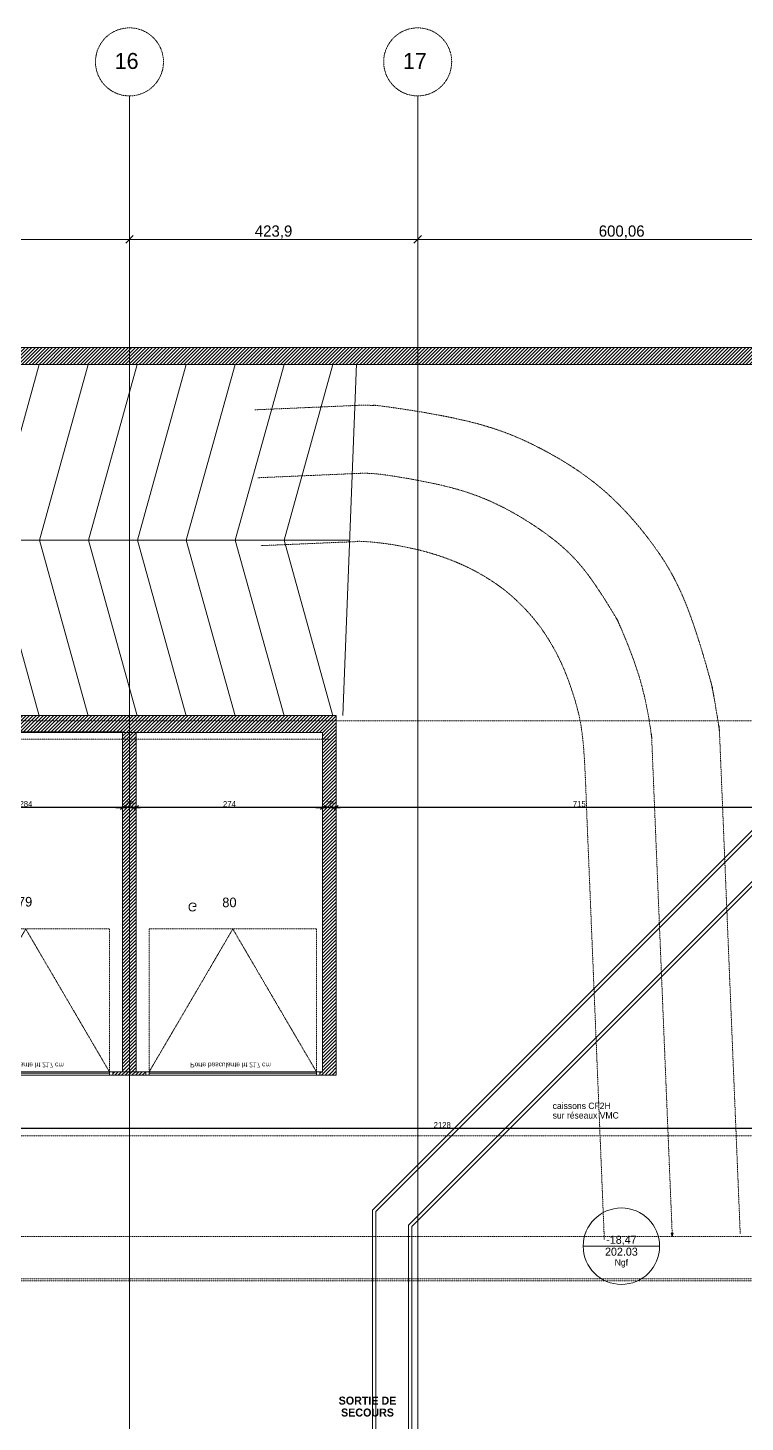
# Model space of a CAD drawing. Header units: centimetres. Extents: x -14085 to 643619, y -47998 to 35592.
# Drawn here: x 10267 to 11322, y 3870 to 5920 of the extents above; entities that cross this region are included whole.
import ezdxf

# ---------------------------------------------------------------- set-up
doc = ezdxf.new("R2010")
doc.units = ezdxf.units.CM
doc.header["$PDMODE"] = 1
doc.header["$PDSIZE"] = -2
for name, pattern in [('ISO-02', [0.75, 0.6, -0.15]), ('Style de ligne -1', [0.41664, 0.20828, -0.20836]), ('Style de ligne -6', [1.04164, 0.625, -0.20828, 0.06943, -0.13893]), ('VW-01', [0.41656, 0.20828, -0.20828])]:
    doc.linetypes.add(name, pattern=pattern)
doc.layers.get('0').update_dxf_attribs({"lineweight": 18, "true_color": 0x848484})
doc.layers.add('01_cote_gen', color=4, linetype='Continuous')
doc.layers.add('AA_COTES', color=2, linetype='Continuous')
for name, color, linetype, lineweight in [('B GÈnÈral_Hatch', 7, 'Continuous', 5), ('B Général', 7, 'Continuous', 5), ('C ANNOTATIONS-cotation', 7, 'Continuous', 5), ('C ANNOTATIONS-Niveaux', 7, 'Continuous', 5), ('C ANNOTATIONS-prestations', 7, 'Continuous', 5), ('C ANNOTATIONS-texte', 7, 'Continuous', 5)]:
    doc.layers.add(name, color=color, linetype=linetype, lineweight=lineweight)
doc.layers.add('C ANNOTATIONS-axes', color=1, linetype='ISO-02', lineweight=13, true_color=0xff0000)
doc.layers.add('C ANNOTATIONS-axes horizontaux', color=1, linetype='VW-01', lineweight=13, true_color=0xff0000)
doc.styles.add('Eurostile', font='')
doc.styles.add('Eurostile (bold)', font='')
doc.styles.add('STYLE2', font='ARIALN.TTF')
doc.styles.get('Eurostile').set_extended_font_data('Eurostile')
doc.styles.get('Eurostile (bold)').set_extended_font_data('Eurostile', bold=True)
doc.dimstyles.new('100é', dxfattribs={"dimtxt": 8.470801, "dimasz": 6.232178, "dimexe": 10, "dimexo": 25, "dimgap": 1, "dimtad": 1, "dimdec": 1, "dimtxsty": 'Eurostile', "dimblk": 'VW_SLASH', "dimblk1": 'VW_SLASH', "dimblk2": 'VW_SLASH', "dimcen": 0, "dimdle": 10, "dimazin": 0, "dimtfac": 1, "dimtdec": 1, "dimtix": 1, "dimtmove": 0, "dimatfit": 0, "dimldrblk": 'VW_FILLEDARROW', "dimfxl": 50.8, "dimfxlon": 1, "dimfrac": 2, "dimtolj": 1, "dimarcsym": 0})
doc.dimstyles.new('Arch', dxfattribs={"dimtxt": 8.470801, "dimasz": 11.224121, "dimexe": 15.875, "dimexo": 7.9375, "dimgap": 7.9375, "dimtad": 1, "dimdec": 1, "dimtxsty": 'Eurostile', "dimblk": 'VW_SLASH-1', "dimblk1": 'VW_SLASH-1', "dimblk2": 'VW_SLASH-1', "dimcen": 0, "dimdle": 7.9375, "dimazin": 0, "dimtfac": 1, "dimtdec": 1, "dimtix": 1, "dimtmove": 0, "dimatfit": 0, "dimldrblk": 'VW_FILLEDARROW-1', "dimfxl": 1, "dimfrac": 2, "dimtolj": 1, "dimarcsym": 0})
doc.dimstyles.new('JB50', dxfattribs={"dimscale": 0.1, "dimtxt": 150, "dimasz": 15, "dimexe": 0.1, "dimexo": 0.1, "dimgap": 0.09, "dimtad": 1, "dimdec": 1, "dimdsep": 46, "dimtxsty": 'STYLE2', "dimblk1": 'BOND_G', "dimblk2": 'BOND_D', "dimsah": 1, "dimcen": 1.5, "dimdle": 0.01, "dimse1": 1, "dimse2": 1, "dimclrd": 4, "dimclre": 2, "dimclrt": 6, "dimazin": 2, "dimtfac": 2.333333, "dimtdec": 1, "dimtix": 1, "dimtmove": 2, "dimatfit": 3, "dimldrblk": 'BOND_G', "dimfxl": 1, "dimtolj": 1, "dimtzin": 0, "dimarcsym": 0})
pattern_1 = [(45, (0, 0), (2.4253472, -2.6458333), [])]

# ---------------------------------------------------------------- blocks, each defined once
blk = doc.blocks.new('Parking Spaces-4')
at = {"layer": 'B Général', "color": 7, "linetype": 'Continuous', "lineweight": 5}
for p, q in [((0, 0), (0, 500)), ((287, 0), (287, 500)), ((287, 0), (287, 500)), ((574, 0), (574, 500)), ((0, 0), (287, 0)), ((287, 0), (574, 0))]:
    blk.add_line(p, q, dxfattribs=at)
at = {"layer": 'B Général', "color": 7, "extrusion": (0, 0, -1), "char_height": 14.12, "attachment_point": 5, "text_direction": (1, 0, 0), "line_spacing_factor": 0.894142, "style": 'Eurostile'}
for s, insert in [('78', (143.5, 250)), ('79', (430.5, 250))]:
    blk.add_mtext(s, dxfattribs=dict(at, insert=insert))
blk = doc.blocks.new('Parking Spaces-11')
at = {"layer": 'B Général', "color": 7, "linetype": 'Continuous', "lineweight": 5}
for p, q in [((0, 0), (0, 500)), ((274, 0), (274, 500)), ((0, 0), (274, 0))]:
    blk.add_line(p, q, dxfattribs=at)
at = {"layer": 'B Général', "color": 7, "insert": (137, 250), "char_height": 14.12, "attachment_point": 5, "rotation": 180, "line_spacing_factor": 0.894142, "style": 'Eurostile'}
blk.add_mtext('80', dxfattribs=at)
blk = doc.blocks.new('Porte basculante ht200cm')
at = {"layer": 'B Général', "color": 7, "linetype": 'Style de ligne -1', "lineweight": 5}
for p, q in [((-123, -2.5), (0, -212.5)), ((0, -212.5), (123, -2.5))]:
    blk.add_line(p, q, dxfattribs=at)
at = {"layer": 'B Général', "color": 7, "linetype": 'Continuous', "lineweight": 5, "flags": 128}
for points in [[(-128, 2.5), (128, 2.5), (128, -2.5), (-128, -2.5)], [(-123, 2.5), (123, 2.5), (123, -0.5), (-123, -0.5)]]:
    blk.add_lwpolyline(points, close=True, dxfattribs=at)
at = {"layer": 'B Général', "flags": 128}
for points in [[(-128, 2.5), (-123, 2.5), (-123, -2.5), (-128, -2.5)], [(123, 2.5), (128, 2.5), (128, -2.5), (123, -2.5)]]:
    blk.add_lwpolyline(points, close=True, dxfattribs=at)
at = {"layer": 'B Général', "color": 7, "linetype": 'Style de ligne -1', "lineweight": 5, "flags": 128}
blk.add_lwpolyline([(-123, -2.5), (123, -2.5), (123, -212.5), (-123, -212.5)], close=True, dxfattribs=at)
at = {"layer": 'B Général', "insert": (-66, -238.4), "char_height": 12.9, "attachment_point": 1, "line_spacing_factor": 0.894142, "style": 'Eurostile'}
blk.add_mtext('G', dxfattribs=at)
at = {"layer": 'C ANNOTATIONS-prestations', "insert": (-62.6, -9), "char_height": 7.059, "attachment_point": 1, "line_spacing_factor": 0.894142, "style": 'Eurostile'}
blk.add_mtext('Porte basculante ht 217 cm', dxfattribs=at)
blk = doc.blocks.new('Groupe-2-1')
at = {"layer": 'B Général', "color": 7, "linetype": 'Continuous', "lineweight": 5}
for p, q in [((9060.2, 4909.4), (9060.2, 5424.9)), ((10730.5, 4909.4), (10750.3, 5426.3))]:
    blk.add_line(p, q, dxfattribs=at)
at = {"layer": 'B Général', "color": 7, "linetype": 'Continuous', "lineweight": 5, "flags": 128}
for points in [[(9132, 5425.4), (9060.3, 5167.2), (9132, 4908.9)], [(9203.8, 5425.4), (9132.2, 5167.2), (9203.8, 4908.9)], [(9275.8, 5425.4), (9204.2, 5167.2), (9275.8, 4908.9)], [(9347.8, 5425.4), (9276.2, 5167.2), (9347.8, 4908.9)], [(9419.8, 5425.4), (9348.2, 5167.2), (9419.8, 4908.9)], [(9491.8, 5425.4), (9420.2, 5167.2), (9491.8, 4908.9)], [(9563.8, 5425.4), (9492.2, 5167.2), (9563.8, 4908.9)], [(9635.8, 5425.4), (9564.2, 5167.2), (9635.8, 4908.9)], [(9707.8, 5425.4), (9636.2, 5167.2), (9707.8, 4908.9)], [(9779.8, 5425.4), (9708.2, 5167.2), (9779.8, 4908.9)], [(9851.8, 5425.4), (9780.2, 5167.2), (9851.8, 4908.9)], [(9923.8, 5425.4), (9852.2, 5167.2), (9923.8, 4908.9)], [(9995.8, 5425.4), (9924.2, 5167.2), (9995.8, 4908.9)], [(10067.8, 5425.4), (9996.2, 5167.2), (10067.8, 4908.9)], [(10139.8, 5425.4), (10068.2, 5167.2), (10139.8, 4908.9)], [(10211.8, 5425.4), (10140.2, 5167.2), (10211.8, 4908.9)], [(10283.8, 5425.4), (10212.1, 5167.2), (10283.8, 4908.9)], [(10355.8, 5425.4), (10284.1, 5167.2), (10355.8, 4908.9)], [(10427.8, 5425.4), (10356.1, 5167.2), (10427.8, 4908.9)], [(10499.8, 5425.4), (10428.1, 5167.2), (10499.8, 4908.9)], [(10571.8, 5425.4), (10500.1, 5167.2), (10571.8, 4908.9)], [(10643.8, 5425.4), (10572.1, 5167.2), (10643.8, 4908.9)], [(10715.8, 5425.4), (10644.1, 5167.2), (10715.8, 4908.9)]]:
    blk.add_lwpolyline(points, dxfattribs=at)
blk = doc.blocks.new('Alti BAT B R-6')
at = {"layer": 'C ANNOTATIONS-Niveaux', "color": 7, "linetype": 'Continuous', "lineweight": 5}
for p, q in [((-56.3, 0), (56.2, 0)), ((-37.5, 0), (37.5, 0))]:
    blk.add_line(p, q, dxfattribs=at)
blk.add_circle((0, 0), 56.2, dxfattribs=at)
at = {"layer": 'C ANNOTATIONS-Niveaux', "color": 7, "attachment_point": 2, "rotation": 0, "line_spacing_factor": 0.894142, "style": 'Eurostile'}
for s, insert, char_height in [('-18,47', (0, 15.3), 11.77), ('202.03', (0, -2.2), 11.77), ('Ngf', (0, -19.2), 9.41)]:
    blk.add_mtext(s, dxfattribs=dict(at, insert=insert, char_height=char_height))
blk = doc.blocks.new('Groupe-110-1')
at = {"layer": 'B GÈnÈral_Hatch', "linetype": 'Continuous', "lineweight": 0}
blk.add_hatch(color=7, dxfattribs=at).paths.add_polyline_path([(11216, 4148), (11214.9, 4143), (11213.3, 4147.9)])
at = {"layer": 'B Général', "color": 7, "lineweight": 5, "flags": 128}
blk.add_lwpolyline([(11216, 4148), (11214.9, 4143), (11213.3, 4147.9)], close=True, dxfattribs=at)
at = {"layer": 'B Général', "color": 7, "linetype": 'VW-01', "lineweight": 5}
for points, knots in [([(10601.1, 5358.8), (10682.9, 5362.3), (10764.8, 5365.9), (10770.9, 5365.4), (10777.1, 5364.9), (11221.2, 5329.1), (11282.8, 4896.9), (11283.5, 4892), (11284.2, 4887), (11299.5, 4517), (11314.8, 4147.1)], [0, 0, 0, 1, 1, 2, 2, 3, 3, 4, 4, 5, 5, 5]), ([(10605.4, 5258.9), (10684.2, 5262.3), (10762.9, 5265.7), (10766, 5265.5), (10769.1, 5265.2), (11133.5, 5235.9), (11183.8, 4882.8), (11184.1, 4880.4), (11184.5, 4877.9), (11199.7, 4510.4), (11214.9, 4143)], [0, 0, 0, 1, 1, 2, 2, 3, 3, 4, 4, 5, 5, 5]), ([(10609.7, 5159), (10685.4, 5162.3), (10761.1, 5165.5), (11045.8, 5142.6), (11084.8, 4868.7), (11099.9, 4503.8), (11114.9, 4138.8)], [0, 0, 0, 1, 1, 2, 2, 3, 3, 3])]:
    blk.add_open_spline(points, degree=2, knots=knots, dxfattribs=at)
blk = doc.blocks.new('VW_SLASH-1')
at = {"color": 0, "linetype": 'ByBlock', "lineweight": -2}
blk.add_line((0.71, 0), (-1, 0), dxfattribs=at)
at = {"color": 0, "lineweight": 20, "flags": 128}
blk.add_lwpolyline([(0.5, 0.5), (-0.5, -0.5)], dxfattribs=at)
blk = doc.blocks.new('*D172')
at = {"layer": 'C ANNOTATIONS-cotation', "color": 0, "linetype": 'Continuous', "lineweight": -2, "transparency": 16777216}
for p, q in [((2750.7, 1289), (2750.7, 1134.1)), ((2154.7, 1220.6), (2154.7, 1134.1)), ((2739.4, 1150), (2165.9, 1150))]:
    blk.add_line(p, q, dxfattribs=at)
at = {"layer": 'Defpoints', "color": 0, "transparency": 16777216}
for p in [(2750.7, 1296.9), (2154.7, 1228.6), (2154.7, 1150)]:
    blk.add_point(p, dxfattribs=at)
at = {"layer": 'C ANNOTATIONS-cotation', "color": 0, "lineweight": -2, "transparency": 16777216, "xscale": 11.22412109375, "yscale": 11.22412109375, "zscale": 11.22412109375, "rotation": 180}
blk.add_blockref('VW_SLASH-1', (2154.7, 1150), dxfattribs=at)
at = {"layer": 'C ANNOTATIONS-cotation', "color": 0, "lineweight": -2, "transparency": 16777216, "xscale": 11.22412109375, "yscale": 11.22412109375, "zscale": 11.22412109375}
blk.add_blockref('VW_SLASH-1', (2750.7, 1150), dxfattribs=at)
at = {"layer": 'C ANNOTATIONS-cotation', "color": 0, "lineweight": 5, "transparency": 16777216, "insert": (2452.7, 1159.2), "char_height": 16.47, "attachment_point": 5, "style": 'Eurostile'}
blk.add_mtext('\\A1;596', dxfattribs=at)
blk = doc.blocks.new('VW_FILLEDARROW-1')
at = {"linetype": 'Continuous', "lineweight": 0}
blk.add_hatch(color=0, dxfattribs=at).paths.add_polyline_path([(-1.41, 0.38), (0, 0), (-1.41, -0.38)])
at = {"color": 0, "lineweight": 5, "flags": 128}
blk.add_lwpolyline([(-1.41, 0.38), (0, 0), (-1.41, -0.38)], close=True, dxfattribs=at)
blk = doc.blocks.new('*D173')
at = {"layer": 'C ANNOTATIONS-cotation', "color": 0, "linetype": 'Continuous', "lineweight": -2, "transparency": 16777216}
for p, q in [((2750.7, 1289), (2750.7, 1134.1)), ((3174.6, 1234.8), (3174.6, 1134.1)), ((3163.4, 1150), (2761.9, 1150))]:
    blk.add_line(p, q, dxfattribs=at)
at = {"layer": 'Defpoints', "color": 0, "transparency": 16777216}
for p in [(2750.7, 1296.9), (3174.6, 1242.7), (2750.7, 1150)]:
    blk.add_point(p, dxfattribs=at)
at = {"layer": 'C ANNOTATIONS-cotation', "color": 0, "lineweight": -2, "transparency": 16777216, "xscale": 11.22412109375, "yscale": 11.22412109375, "zscale": 11.22412109375, "rotation": 180}
blk.add_blockref('VW_SLASH-1', (2750.7, 1150), dxfattribs=at)
at = {"layer": 'C ANNOTATIONS-cotation', "color": 0, "lineweight": -2, "transparency": 16777216, "xscale": 11.22412109375, "yscale": 11.22412109375, "zscale": 11.22412109375}
blk.add_blockref('VW_SLASH-1', (3174.6, 1150), dxfattribs=at)
at = {"layer": 'C ANNOTATIONS-cotation', "color": 0, "lineweight": 5, "transparency": 16777216, "insert": (2962.6, 1160.8), "char_height": 16.47, "attachment_point": 5, "style": 'Eurostile'}
blk.add_mtext('\\A1;423,9', dxfattribs=at)
blk = doc.blocks.new('*D174')
at = {"layer": 'C ANNOTATIONS-cotation', "color": 0, "linetype": 'Continuous', "lineweight": -2, "transparency": 16777216}
for p, q in [((3174.6, 1234.8), (3174.6, 1134.1)), ((3774.6, 1190.6), (3774.6, 1134.1)), ((3763.4, 1150), (3185.8, 1150))]:
    blk.add_line(p, q, dxfattribs=at)
at = {"layer": 'Defpoints', "color": 0, "transparency": 16777216}
for p in [(3174.6, 1242.7), (3774.6, 1198.6), (3174.6, 1150)]:
    blk.add_point(p, dxfattribs=at)
at = {"layer": 'C ANNOTATIONS-cotation', "color": 0, "lineweight": -2, "transparency": 16777216, "xscale": 11.22412109375, "yscale": 11.22412109375, "zscale": 11.22412109375, "rotation": 180}
blk.add_blockref('VW_SLASH-1', (3174.6, 1150), dxfattribs=at)
at = {"layer": 'C ANNOTATIONS-cotation', "color": 0, "lineweight": -2, "transparency": 16777216, "xscale": 11.22412109375, "yscale": 11.22412109375, "zscale": 11.22412109375}
blk.add_blockref('VW_SLASH-1', (3774.6, 1150), dxfattribs=at)
at = {"layer": 'C ANNOTATIONS-cotation', "color": 0, "lineweight": 5, "transparency": 16777216, "insert": (3474.6, 1160.8), "char_height": 16.47, "attachment_point": 5, "style": 'Eurostile'}
blk.add_mtext('\\A1;600,06', dxfattribs=at)
blk = doc.blocks.new('VW_SLASH')
at = {"color": 0, "linetype": 'ByBlock', "lineweight": -2}
blk.add_line((1.6, 0), (-1, 0), dxfattribs=at)
at = {"color": 0, "lineweight": 20, "flags": 128}
blk.add_lwpolyline([(0.5, 0.5), (-0.5, -0.5)], dxfattribs=at)
blk = doc.blocks.new('*D198')
at = {"layer": 'C ANNOTATIONS-cotation', "color": 0, "linetype": 'Continuous', "lineweight": -2, "transparency": 16777216}
blk.add_line((10400.3, 4774), (10128.2, 4774), dxfattribs=at)
at = {"layer": 'Defpoints', "color": 0, "linetype": 'Continuous', "lineweight": 0, "transparency": 16777216}
for p in [(10122, 4790), (10122, 4774), (10406.5, 4760.4)]:
    blk.add_point(p, dxfattribs=at)
at = {"layer": 'C ANNOTATIONS-cotation', "color": 0, "linetype": 'Continuous', "lineweight": -2, "transparency": 16777216, "xscale": 6.232177734375, "yscale": 6.232177734375, "zscale": 6.232177734375, "rotation": 180}
blk.add_blockref('VW_SLASH', (10122, 4774), dxfattribs=at)
at = {"layer": 'C ANNOTATIONS-cotation', "color": 0, "linetype": 'Continuous', "lineweight": -2, "transparency": 16777216, "xscale": 6.232177734375, "yscale": 6.232177734375, "zscale": 6.232177734375}
blk.add_blockref('VW_SLASH', (10406.5, 4774), dxfattribs=at)
at = {"layer": 'C ANNOTATIONS-cotation', "color": 0, "linetype": 'Continuous', "lineweight": 5, "transparency": 16777216, "insert": (10264.2, 4779.2), "char_height": 8.47, "attachment_point": 5, "style": 'Eurostile'}
blk.add_mtext('\\A1;284', dxfattribs=at)
blk = doc.blocks.new('VW_FILLEDARROW')
at = {"linetype": 'Continuous', "lineweight": 0}
blk.add_hatch(color=0, dxfattribs=at).paths.add_polyline_path([(-1.6, 0.43), (0, 0), (-1.6, -0.43)])
at = {"color": 0, "lineweight": 5, "flags": 128}
blk.add_lwpolyline([(-1.6, 0.43), (0, 0), (-1.6, -0.43)], close=True, dxfattribs=at)
blk = doc.blocks.new('*D199')
at = {"layer": 'C ANNOTATIONS-cotation', "color": 0, "linetype": 'Continuous', "lineweight": -2, "transparency": 16777216}
blk.add_line((10420.3, 4774), (10412.7, 4774), dxfattribs=at)
at = {"layer": 'Defpoints', "color": 0, "linetype": 'Continuous', "lineweight": 0, "transparency": 16777216}
for p in [(10406.5, 4774), (10406.5, 4760.4), (10426.5, 4766.6)]:
    blk.add_point(p, dxfattribs=at)
at = {"layer": 'C ANNOTATIONS-cotation', "color": 0, "linetype": 'Continuous', "lineweight": -2, "transparency": 16777216, "xscale": 6.232177734375, "yscale": 6.232177734375, "zscale": 6.232177734375, "rotation": 180}
blk.add_blockref('VW_SLASH', (10406.5, 4774), dxfattribs=at)
at = {"layer": 'C ANNOTATIONS-cotation', "color": 0, "linetype": 'Continuous', "lineweight": -2, "transparency": 16777216, "xscale": 6.232177734375, "yscale": 6.232177734375, "zscale": 6.232177734375}
blk.add_blockref('VW_SLASH', (10426.5, 4774), dxfattribs=at)
at = {"layer": 'C ANNOTATIONS-cotation', "color": 0, "linetype": 'Continuous', "lineweight": 5, "transparency": 16777216, "insert": (10416.5, 4779.2), "char_height": 8.47, "attachment_point": 5, "style": 'Eurostile'}
blk.add_mtext('\\A1;20', dxfattribs=at)
blk = doc.blocks.new('*D200')
at = {"layer": 'C ANNOTATIONS-cotation', "color": 0, "linetype": 'Continuous', "lineweight": -2, "transparency": 16777216}
blk.add_line((10694.3, 4774), (10432.7, 4774), dxfattribs=at)
at = {"layer": 'Defpoints', "color": 0, "linetype": 'Continuous', "lineweight": 0, "transparency": 16777216}
for p in [(10700.5, 4840), (10426.5, 4774), (10426.5, 4766.6)]:
    blk.add_point(p, dxfattribs=at)
at = {"layer": 'C ANNOTATIONS-cotation', "color": 0, "linetype": 'Continuous', "lineweight": -2, "transparency": 16777216, "xscale": 6.232177734375, "yscale": 6.232177734375, "zscale": 6.232177734375, "rotation": 180}
blk.add_blockref('VW_SLASH', (10426.5, 4774), dxfattribs=at)
at = {"layer": 'C ANNOTATIONS-cotation', "color": 0, "linetype": 'Continuous', "lineweight": -2, "transparency": 16777216, "xscale": 6.232177734375, "yscale": 6.232177734375, "zscale": 6.232177734375}
blk.add_blockref('VW_SLASH', (10700.5, 4774), dxfattribs=at)
at = {"layer": 'C ANNOTATIONS-cotation', "color": 0, "linetype": 'Continuous', "lineweight": 5, "transparency": 16777216, "insert": (10563.5, 4779.2), "char_height": 8.47, "attachment_point": 5, "style": 'Eurostile'}
blk.add_mtext('\\A1;274', dxfattribs=at)
blk = doc.blocks.new('*D201')
at = {"layer": 'C ANNOTATIONS-cotation', "color": 0, "linetype": 'Continuous', "lineweight": -2, "transparency": 16777216}
blk.add_line((10714.3, 4774), (10706.7, 4774), dxfattribs=at)
at = {"layer": 'Defpoints', "color": 0, "linetype": 'Continuous', "lineweight": 0, "transparency": 16777216}
for p in [(10700.5, 4840), (10720.5, 4840), (10700.5, 4774)]:
    blk.add_point(p, dxfattribs=at)
at = {"layer": 'C ANNOTATIONS-cotation', "color": 0, "linetype": 'Continuous', "lineweight": -2, "transparency": 16777216, "xscale": 6.232177734375, "yscale": 6.232177734375, "zscale": 6.232177734375, "rotation": 180}
blk.add_blockref('VW_SLASH', (10700.5, 4774), dxfattribs=at)
at = {"layer": 'C ANNOTATIONS-cotation', "color": 0, "linetype": 'Continuous', "lineweight": -2, "transparency": 16777216, "xscale": 6.232177734375, "yscale": 6.232177734375, "zscale": 6.232177734375}
blk.add_blockref('VW_SLASH', (10720.5, 4774), dxfattribs=at)
at = {"layer": 'C ANNOTATIONS-cotation', "color": 0, "linetype": 'Continuous', "lineweight": 5, "transparency": 16777216, "insert": (10710.5, 4779.2), "char_height": 8.47, "attachment_point": 5, "style": 'Eurostile'}
blk.add_mtext('\\A1;20', dxfattribs=at)
blk = doc.blocks.new('*D260')
at = {"layer": 'C ANNOTATIONS-cotation', "color": 0, "linetype": 'Continuous', "lineweight": -2, "transparency": 16777216}
blk.add_line((11429.2, 4774), (10726.7, 4774), dxfattribs=at)
at = {"layer": 'Defpoints', "color": 0, "linetype": 'Continuous', "lineweight": 0, "transparency": 16777216}
for p in [(10720.5, 4774), (10720.5, 4692), (11435.4, 4692)]:
    blk.add_point(p, dxfattribs=at)
at = {"layer": 'C ANNOTATIONS-cotation', "color": 0, "linetype": 'Continuous', "lineweight": -2, "transparency": 16777216, "xscale": 6.232177734375, "yscale": 6.232177734375, "zscale": 6.232177734375, "rotation": 180}
blk.add_blockref('VW_SLASH', (10720.5, 4774), dxfattribs=at)
at = {"layer": 'C ANNOTATIONS-cotation', "color": 0, "linetype": 'Continuous', "lineweight": -2, "transparency": 16777216, "xscale": 6.232177734375, "yscale": 6.232177734375, "zscale": 6.232177734375}
blk.add_blockref('VW_SLASH', (11435.4, 4774), dxfattribs=at)
at = {"layer": 'C ANNOTATIONS-cotation', "color": 0, "linetype": 'Continuous', "lineweight": 5, "transparency": 16777216, "insert": (11078, 4779.2), "char_height": 8.47, "attachment_point": 5, "style": 'Eurostile'}
blk.add_mtext('\\A1;715', dxfattribs=at)
blk = doc.blocks.new('*D267')
at = {"layer": 'C ANNOTATIONS-cotation', "color": 0, "linetype": 'Continuous', "lineweight": -2, "transparency": 16777216}
blk.add_line((11934.2, 4301.9), (9818.7, 4301.9), dxfattribs=at)
at = {"layer": 'Defpoints', "color": 0, "linetype": 'Continuous', "lineweight": 0, "transparency": 16777216}
for p in [(9812.5, 4380.4), (9812.5, 4301.9), (11940.4, 4194.4)]:
    blk.add_point(p, dxfattribs=at)
at = {"layer": 'C ANNOTATIONS-cotation', "color": 0, "linetype": 'Continuous', "lineweight": -2, "transparency": 16777216, "xscale": 6.232177734375, "yscale": 6.232177734375, "zscale": 6.232177734375, "rotation": 180}
blk.add_blockref('VW_SLASH', (9812.5, 4301.9), dxfattribs=at)
at = {"layer": 'C ANNOTATIONS-cotation', "color": 0, "linetype": 'Continuous', "lineweight": -2, "transparency": 16777216, "xscale": 6.232177734375, "yscale": 6.232177734375, "zscale": 6.232177734375}
blk.add_blockref('VW_SLASH', (11940.4, 4301.9), dxfattribs=at)
at = {"layer": 'C ANNOTATIONS-cotation', "color": 0, "linetype": 'Continuous', "lineweight": 5, "transparency": 16777216, "insert": (10876.5, 4307.1), "char_height": 8.47, "attachment_point": 5, "style": 'Eurostile'}
blk.add_mtext('\\A1;2128', dxfattribs=at)
blk = doc.blocks.new('Groupe-128-1')
at = {"layer": 'C ANNOTATIONS-prestations', "linetype": 'Continuous'}
for p, q in [((10773.9, 4182.1), (11367.9, 4776.1)), ((10778.9, 4180), (11370, 4771.1)), ((11367.9, 4776.1), (11435.4, 4776.1)), ((11370, 4771.1), (11435.4, 4771.1)), ((11435.4, 4776.1), (11435.4, 4771.1)), ((11435.4, 4771.1), (11435.4, 4723.1)), ((10826.9, 4160.1), (11389.9, 4723.1)), ((10831.9, 4158), (11392, 4718.1)), ((11389.9, 4723.1), (11435.4, 4723.1)), ((11392, 4718.1), (11435.4, 4718.1)), ((11435.4, 4723.1), (11435.4, 4718.1)), ((10773.9, 3840.7), (10773.9, 4182.1)), ((10778.9, 3840.7), (10778.9, 4180)), ((10826.9, 3840.7), (10826.9, 4160.1)), ((10831.9, 3840.7), (10831.9, 4158)), ((10773.9, 3840.7), (10778.9, 3840.7)), ((10778.9, 3840.7), (10826.9, 3840.7)), ((10826.9, 3840.7), (10831.9, 3840.7))]:
    blk.add_line(p, q, dxfattribs=at)
at = {"layer": 'C ANNOTATIONS-texte', "insert": (11038.9, 4340.1), "char_height": 9.412, "attachment_point": 1, "line_spacing_factor": 0.894142, "style": 'Eurostile'}
blk.add_mtext('caissons CF2H\\Psur réseaux VMC ', dxfattribs=at)
blk = doc.blocks.new('BOND_G')
at = {"layer": 'AA_COTES', "color": 0}
for p, q in [((0, -5), (0, 15)), ((5, 0), (-5, 0)), ((1.8, 1.8), (-1.8, -1.8))]:
    blk.add_line(p, q, dxfattribs=at)
blk = doc.blocks.new('BOND_D')
at = {"layer": 'AA_COTES', "color": 0}
for p, q in [((5, 0), (-5, 0)), ((-1.8, -1.8), (1.8, 1.8)), ((0, 5), (0, -15))]:
    blk.add_line(p, q, dxfattribs=at)
blk = doc.blocks.new('*D1680')
at = {"layer": '01_cote_gen', "color": 4, "lineweight": -2, "transparency": 16777216}
blk.add_line((-22.5, 3720.9), (-22.5, 4438.9), dxfattribs=at)
at = {"layer": 'Defpoints', "color": 0, "lineweight": 0, "transparency": 16777216}
for p in [(-22.5, 4440.4), (0, 4440.4), (52858.6, 3719.4)]:
    blk.add_point(p, dxfattribs=at)
at = {"layer": '01_cote_gen', "color": 4, "lineweight": -2, "transparency": 16777216, "xscale": 1.5, "yscale": 1.5, "zscale": 1.5}
for name, p, rotation in [('BOND_D', (-22.5, 4440.4), 90), ('BOND_G', (-22.5, 3719.4), 270)]:
    blk.add_blockref(name, p, dxfattribs=dict(at, rotation=rotation))
at = {"layer": '01_cote_gen', "color": 6, "lineweight": 0, "transparency": 16777216, "insert": (-30, 4079.9), "char_height": 15, "attachment_point": 5, "rotation": 90, "style": 'STYLE2'}
blk.add_mtext('\\A1;721', dxfattribs=at)
blk = doc.blocks.new('axes 2')
at = {"layer": 'B Général', "color": 1, "linetype": 'Style de ligne -6', "lineweight": 13}
for p, q in [((2750.672, -1173.93), (2750.672, 1361.07)), ((3174.575, -1173.93), (3174.575, 1361.07))]:
    blk.add_line(p, q, dxfattribs=at)
at = {"layer": 'B Général', "color": 1, "linetype": 'VW-01', "lineweight": 13}
for centre in [(2750.672, 1411.07), (3174.575, 1411.07)]:
    blk.add_circle(centre, 50, dxfattribs=at)
at = {"layer": 'C ANNOTATIONS-axes horizontaux', "color": 5, "true_color": 0x0000ff}
for p, q in [((4705, 442.07), (-4705, 442.07)), ((4705, -167.93), (-4705, -167.93)), ((4705, -315.93), (-4705, -315.93))]:
    blk.add_line(p, q, dxfattribs=at)
at = {"layer": 'B Général', "color": 7, "char_height": 23.53, "attachment_point": 1, "line_spacing_factor": 0.894142, "style": 'Eurostile'}
for s, insert in [('16', (2729.019, 1424.193)), ('17', (3152.923, 1424.193))]:
    blk.add_mtext(s, dxfattribs=dict(at, insert=insert))
at = {"layer": 'C ANNOTATIONS-cotation', "color": 7, "linetype": 'Continuous', "lineweight": 5}
for base, p1, p2, picture, middle in [((2154.672, 1150), (2750.672, 1296.902), (2154.672, 1228.57), '*D172', (2452.672, 1159.236)), ((2750.672, 1150), (3174.575, 1242.69), (2750.672, 1296.902), '*D173', (2962.623, 1160.804)), ((3174.575, 1150), (3774.633, 1198.57), (3174.575, 1242.69), '*D174', (3474.604, 1160.804))]:
    dim = blk.add_linear_dim(base=base, p1=p1, p2=p2, dimstyle='Arch', override={"dimtxt": 16.471002, "dimgap": 1, "dimdec": 2, "dimpost": '<>', "dimtxsty": 'Eurostile', "dimtmove": 2}, dxfattribs=at)
    dim.commit()
    dim.dimension.update_dxf_attribs({"geometry": picture, "text_midpoint": middle})

msp = doc.modelspace()

# ---------------------------------------------------------------- hatches: boundary and pattern name
at = {"layer": 'B GÈnÈral_Hatch', "linetype": 'Continuous', "lineweight": 5}
h = msp.add_hatch(dxfattribs=at)
h.set_pattern_fill('50_BETON', style=0, pattern_type=2)
h.set_pattern_definition(pattern_1)
h.paths.add_polyline_path([(12010.45, 5425.39), (12030.45, 5450.39), (8430.66, 5450.39), (8432.31, 5425.39)])
h = msp.add_hatch(dxfattribs=at)
h.set_pattern_fill('50_BETON', style=0, pattern_type=2)
h.set_pattern_definition(pattern_1)
h.paths.add_polyline_path([(10700.48, 4884.39), (10720.48, 4909.39), (9812.48, 4909.39), (9832.48, 4884.39)])
h = msp.add_hatch(dxfattribs=at)
h.set_pattern_fill('50_BETON', style=0, pattern_type=2)
h.set_pattern_definition(pattern_1)
h.paths.add_polyline_path([(10720.48, 4909.39), (10700.48, 4884.39), (10700.48, 4385.39), (10720.48, 4380.39)])
h = msp.add_hatch(dxfattribs=at)
h.set_pattern_fill('50_BETON', style=0, pattern_type=2)
h.set_pattern_definition(pattern_1)
h.paths.add_polyline_path([(10406.48, 4385.39), (10426.48, 4385.36), (10426.48, 4885.39), (10406.48, 4885.39)])
h = msp.add_hatch(dxfattribs=at)
h.set_pattern_fill('50_BETON', style=0, pattern_type=2)
h.set_pattern_definition(pattern_1)
h.paths.add_polyline_path([(10391.98, 4385.39), (10391.98, 4380.39), (10440.48, 4380.39), (10440.48, 4385.39)])
h = msp.add_hatch(dxfattribs=at)
h.set_pattern_fill('50_BETON', style=0, pattern_type=2)
h.set_pattern_definition(pattern_1)
h.paths.add_polyline_path([(10720.48, 4380.39), (10700.48, 4385.39), (10696.48, 4385.39), (10696.48, 4380.39)])

# ---------------------------------------------------------------- linework, layer by layer
at = {"layer": 'B Général', "color": 7, "linetype": 'Continuous', "lineweight": 18}
for p, q in [((8430.66, 5450.39), (12030.45, 5450.39)), ((8432.31, 5425.39), (12010.45, 5425.39)), ((9812.48, 4909.39), (10720.48, 4909.39)), ((10720.48, 4380.39), (10720.48, 4909.39)), ((9832.48, 4884.39), (10700.48, 4884.39)), ((10406.48, 4385.39), (10406.48, 4885.39)), ((10426.48, 4385.36), (10426.48, 4885.39)), ((10700.48, 4385.39), (10700.48, 4884.39)), ((10391.98, 4385.39), (10440.48, 4385.39)), ((10391.98, 4380.39), (10440.48, 4380.39)), ((10696.48, 4385.39), (10700.48, 4385.39)), ((10696.48, 4380.39), (10720.48, 4380.39))]:
    msp.add_line(p, q, dxfattribs=at)
at = {"layer": 'B Général', "color": 7, "linetype": 'Continuous', "lineweight": 5}
for p, q in [((8430.66, 5450.39), (12030.45, 5450.39)), ((8432.31, 5425.39), (12010.45, 5425.39)), ((9812.48, 4909.39), (10720.48, 4909.39)), ((10720.48, 4380.39), (10720.48, 4909.39)), ((9832.48, 4884.39), (10700.48, 4884.39)), ((10406.48, 4385.39), (10406.48, 4885.39)), ((10426.48, 4385.36), (10426.48, 4885.39)), ((10700.48, 4385.39), (10700.48, 4884.39)), ((10370.48, 4380.39), (10700.48, 4380.39)), ((10391.98, 4385.39), (10440.48, 4385.39)), ((10391.98, 4380.39), (10391.98, 4385.39)), ((10391.98, 4380.39), (10440.48, 4380.39)), ((10426.48, 4385.36), (10406.48, 4385.39)), ((10440.48, 4380.39), (10440.48, 4385.39)), ((10696.48, 4385.39), (10700.48, 4385.39)), ((10696.48, 4380.39), (10696.48, 4385.39)), ((10696.48, 4380.39), (10720.48, 4380.39))]:
    msp.add_line(p, q, dxfattribs=at)
at = {"layer": 'B Général', "color": 140, "linetype": 'Continuous', "lineweight": 5, "true_color": 0x02abea}
msp.add_line((10740.35, 5167.16), (9060.35, 5167.16), dxfattribs=at)
at = {"layer": 'B Général', "color": 250, "linetype": 'VW-01', "lineweight": 13, "true_color": 0x444444}
msp.add_line((9810.48, 4874.39), (10710.48, 4874.39), dxfattribs=at)
at = {"layer": 'C ANNOTATIONS-cotation', "color": 7, "linetype": 'VW-01', "lineweight": 5, "flags": 128}
msp.add_lwpolyline([(7086.48, 4080.89), (11434.6, 4080.89), (11434.6, 4077.89), (7086.48, 4077.89)], close=True, dxfattribs=at)

# ---------------------------------------------------------------- block references
at = {"layer": 'B Général', "color": 7}
for name, p in [('Groupe-2-1', (0, 0)), ('Groupe-110-1', (0, 0)), ('Groupe-128-1', (0, 0)), ('Alti BAT B R-6', (11140, 4128.99))]:
    msp.add_blockref(name, p, dxfattribs=at)
at = {"layer": 'B Général', "color": 7, "xscale": -1}
for name, p, rotation in [('Parking Spaces-4', (9832.48, 4885.39), 180), ('Porte basculante ht200cm', (10263.98, 4382.89), 180.0000000041848), ('Porte basculante ht200cm', (10568.48, 4382.89), 180.0000000041848)]:
    msp.add_blockref(name, p, dxfattribs=dict(at, rotation=rotation))
at = {"layer": 'B Général', "color": 7, "rotation": 180}
msp.add_blockref('Parking Spaces-11', (10700.48, 4884.39), dxfattribs=at)
at = {"layer": 'C ANNOTATIONS-axes', "color": 7}
msp.add_blockref('axes 2', (7665.81, 4459.32), dxfattribs=at)

# ---------------------------------------------------------------- texts
at = {"layer": 'C ANNOTATIONS-texte', "insert": (10766.61, 3907.83), "char_height": 11.765, "attachment_point": 2, "line_spacing_factor": 0.894142, "style": 'Eurostile (bold)'}
msp.add_mtext('SORTIE DE \\PSECOURS', dxfattribs=at)

# ---------------------------------------------------------------- dimensions: what is measured, and where the dimension line sits
at = {"layer": '01_cote_gen', "lineweight": 0}
dim = msp.add_linear_dim(base=(-22.5, 4440.39), p1=(52858.64, 3719.36), p2=(0, 4440.39), angle=90, dimstyle='JB50', dxfattribs=at)
dim.commit()
dim.dimension.update_dxf_attribs({"geometry": '*D1680', "text_midpoint": (-30.04, 4079.87)})
at = {"layer": 'C ANNOTATIONS-cotation', "color": 7, "linetype": 'Continuous', "lineweight": 5}
for base, p1, p2, picture, middle in [((10426.48, 4774), (10700.48, 4840), (10426.48, 4766.64), '*D200', (10563.48, 4779.24)), ((10700.48, 4774), (10720.48, 4840), (10700.48, 4840), '*D201', (10710.48, 4779.24)), ((10121.984213, 4774), (10406.484205, 4760.388905), (10121.984213, 4790), '*D198', (10264.234209, 4779.2354)), ((10406.48, 4774), (10426.48, 4766.64), (10406.48, 4760.39), '*D199', (10416.48, 4779.24)), ((10720.48, 4774), (11435.45, 4692), (10720.48, 4692), '*D260', (11077.96, 4779.24)), ((9812.48, 4301.87), (11940.45, 4194.39), (9812.48, 4380.39), '*D267', (10876.46, 4307.1))]:
    dim = msp.add_linear_dim(base=base, p1=p1, p2=p2, dimstyle='100é', override={"dimtxt": 8.470801, "dimdec": 0, "dimpost": '<>', "dimtxsty": 'Eurostile', "dimse1": 1, "dimse2": 1, "dimtmove": 2}, dxfattribs=at)
    dim.commit()
    dim.dimension.update_dxf_attribs({"geometry": picture, "text_midpoint": middle})

doc.saveas('drawing.dxf')
